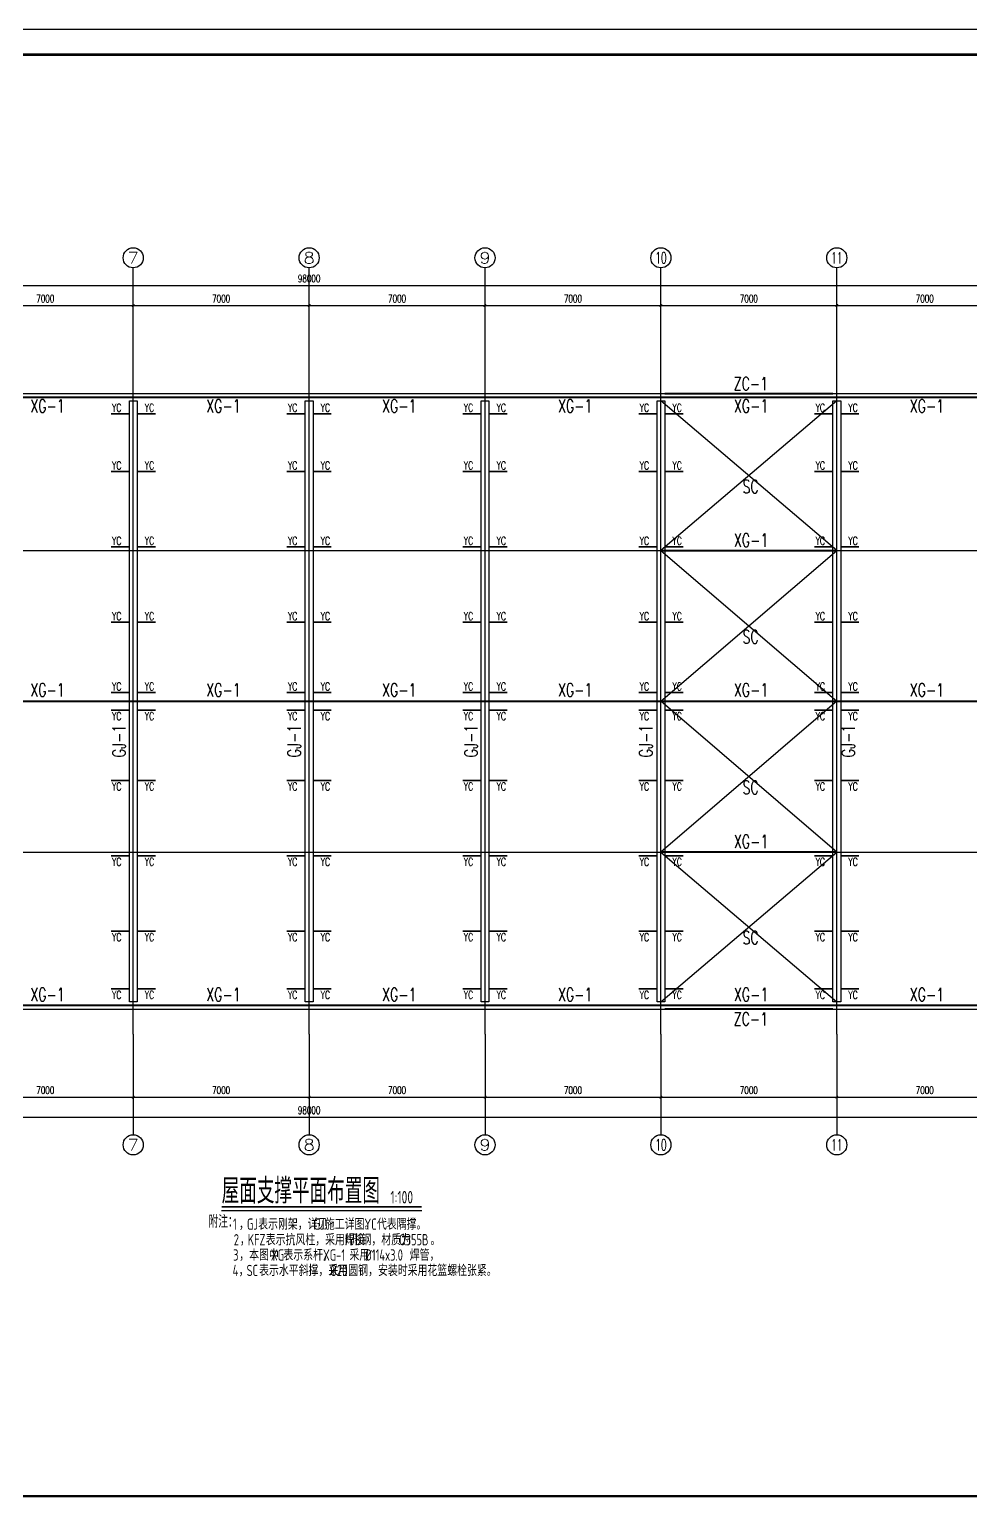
# Model space of a CAD drawing. Extents: x -17471 to 313636, y -71590 to 757901.
# Drawn here: x 237582 to 275023, y 341025 to 399950 of the extents above; entities that cross this region are included whole.
import ezdxf
from ezdxf.enums import TextEntityAlignment as Align

# ---------------------------------------------------------------- set-up
doc = ezdxf.new("R2010")
doc.units = 0
doc.header["$LTSCALE"] = 1000
doc.header["$MEASUREMENT"] = 0
for name, color, linetype in [('AXIS', 3, 'Continuous'), ('AXIS_TEXT', 7, 'Continuous'), ('DIM_SYMB', 3, 'Continuous'), ('DOTE', 1, 'Continuous'), ('PUB_DIM', 3, 'Continuous'), ('PUB_TEXT', 7, 'Continuous'), ('PUB_TITLE', 4, 'Continuous'), ('WALL', 9, 'Continuous'), ('文字', 153, 'Continuous'), ('钢梁', 3, 'Continuous')]:
    doc.layers.add(name, color=color, linetype=linetype)
doc.styles.add('_TCH_AXIS', font='COMPLEX', dxfattribs={"bigfont": 'GBCBIG'})
doc.styles.add('_TCH_DIM_T3', font='SIMPLEX', dxfattribs={"width": 0.705882, "bigfont": 'GBCBIG'})
doc.styles.add('COMPLEX', font='COMPLEX')
doc.styles.add('HZTXT', font='txt', dxfattribs={"width": 0.7, "height": 300, "bigfont": 'HZTXT'})
doc.styles.add('TSSD_REIN', font='Tssdeng.shx', dxfattribs={"width": 0.7, "bigfont": 'hztxt.shx'})
doc.dimstyles.new('_TCH_ARCH&&100', dxfattribs={"dimtxt": 297.5, "dimasz": 100, "dimexe": 250, "dimexo": 300, "dimgap": 126.25, "dimtad": 1, "dimdec": 0, "dimzin": 0, "dimdsep": 46, "dimtxsty": '_TCH_DIM_T3', "dimblk": 'ARCHTICK', "dimcen": 0.09, "dimclrt": 7, "dimazin": 2, "dimtfac": 1, "dimtdec": 0, "dimtix": 1, "dimtmove": 2, "dimatfit": 3, "dimfxl": 0, "dimtolj": 1, "dimtzin": 0, "dimarcsym": 0})

# ---------------------------------------------------------------- blocks, each defined once
blk = doc.blocks.new('_ArchTick')
at = {"color": 0, "linetype": 'ByBlock', "const_width": 0.4}
blk.add_lwpolyline([(-0.5, -0.5), (0.5, 0.5)], dxfattribs=at)
blk = doc.blocks.new('*D1745')
at = {"layer": 'AXIS', "color": 0, "lineweight": -2, "transparency": 16777216}
for p, q in [((234706, 386763), (234706, 389213)), ((234706, 388963), (241706, 388963)), ((241706, 386763), (241706, 389213))]:
    blk.add_line(p, q, dxfattribs=at)
at = {"layer": 'Defpoints', "color": 0, "transparency": 16777216}
for p in [(241706, 388963), (234706, 386463), (241706, 386463)]:
    blk.add_point(p, dxfattribs=at)
at = {"layer": 'AXIS', "color": 0, "lineweight": -2, "transparency": 16777216, "xscale": 100, "yscale": 100, "zscale": 100, "rotation": 180}
blk.add_blockref('_ArchTick', (234706, 388963), dxfattribs=at)
at = {"layer": 'AXIS', "color": 0, "lineweight": -2, "transparency": 16777216, "xscale": 100, "yscale": 100, "zscale": 100}
blk.add_blockref('_ArchTick', (241706, 388963), dxfattribs=at)
at = {"layer": 'AXIS', "color": 7, "transparency": 16777216, "insert": (238206, 389238), "char_height": 297.5, "attachment_point": 5, "style": '_TCH_DIM_T3'}
blk.add_mtext('\\A1;7000', dxfattribs=at)
blk = doc.blocks.new('*D1746')
at = {"layer": 'AXIS', "color": 0, "lineweight": -2, "transparency": 16777216}
for p, q in [((241706, 386763), (241706, 389213)), ((241706, 388963), (248706, 388963)), ((248706, 386763), (248706, 389213))]:
    blk.add_line(p, q, dxfattribs=at)
at = {"layer": 'Defpoints', "color": 0, "transparency": 16777216}
for p in [(248706, 388963), (241706, 386463), (248706, 386463)]:
    blk.add_point(p, dxfattribs=at)
at = {"layer": 'AXIS', "color": 0, "lineweight": -2, "transparency": 16777216, "xscale": 100, "yscale": 100, "zscale": 100, "rotation": 180}
blk.add_blockref('_ArchTick', (241706, 388963), dxfattribs=at)
at = {"layer": 'AXIS', "color": 0, "lineweight": -2, "transparency": 16777216, "xscale": 100, "yscale": 100, "zscale": 100}
blk.add_blockref('_ArchTick', (248706, 388963), dxfattribs=at)
at = {"layer": 'AXIS', "color": 7, "transparency": 16777216, "insert": (245206, 389238), "char_height": 297.5, "attachment_point": 5, "style": '_TCH_DIM_T3'}
blk.add_mtext('\\A1;7000', dxfattribs=at)
blk = doc.blocks.new('*D1747')
at = {"layer": 'AXIS', "color": 0, "lineweight": -2, "transparency": 16777216}
for p, q in [((248706, 386763), (248706, 389213)), ((248706, 388963), (255706, 388963)), ((255706, 386763), (255706, 389213))]:
    blk.add_line(p, q, dxfattribs=at)
at = {"layer": 'Defpoints', "color": 0, "transparency": 16777216}
for p in [(255706, 388963), (248706, 386463), (255706, 386463)]:
    blk.add_point(p, dxfattribs=at)
at = {"layer": 'AXIS', "color": 0, "lineweight": -2, "transparency": 16777216, "xscale": 100, "yscale": 100, "zscale": 100, "rotation": 180}
blk.add_blockref('_ArchTick', (248706, 388963), dxfattribs=at)
at = {"layer": 'AXIS', "color": 0, "lineweight": -2, "transparency": 16777216, "xscale": 100, "yscale": 100, "zscale": 100}
blk.add_blockref('_ArchTick', (255706, 388963), dxfattribs=at)
at = {"layer": 'AXIS', "color": 7, "transparency": 16777216, "insert": (252206, 389238), "char_height": 297.5, "attachment_point": 5, "style": '_TCH_DIM_T3'}
blk.add_mtext('\\A1;7000', dxfattribs=at)
blk = doc.blocks.new('*D1748')
at = {"layer": 'AXIS', "color": 0, "lineweight": -2, "transparency": 16777216}
for p, q in [((255706, 386763), (255706, 389213)), ((255706, 388963), (262706, 388963)), ((262706, 386763), (262706, 389213))]:
    blk.add_line(p, q, dxfattribs=at)
at = {"layer": 'Defpoints', "color": 0, "transparency": 16777216}
for p in [(262706, 388963), (255706, 386463), (262706, 386463)]:
    blk.add_point(p, dxfattribs=at)
at = {"layer": 'AXIS', "color": 0, "lineweight": -2, "transparency": 16777216, "xscale": 100, "yscale": 100, "zscale": 100, "rotation": 180}
blk.add_blockref('_ArchTick', (255706, 388963), dxfattribs=at)
at = {"layer": 'AXIS', "color": 0, "lineweight": -2, "transparency": 16777216, "xscale": 100, "yscale": 100, "zscale": 100}
blk.add_blockref('_ArchTick', (262706, 388963), dxfattribs=at)
at = {"layer": 'AXIS', "color": 7, "transparency": 16777216, "insert": (259206, 389238), "char_height": 297.5, "attachment_point": 5, "style": '_TCH_DIM_T3'}
blk.add_mtext('\\A1;7000', dxfattribs=at)
blk = doc.blocks.new('*D1749')
at = {"layer": 'AXIS', "color": 0, "lineweight": -2, "transparency": 16777216}
for p, q in [((262706, 386763), (262706, 389213)), ((262706, 388963), (269706, 388963)), ((269706, 386763), (269706, 389213))]:
    blk.add_line(p, q, dxfattribs=at)
at = {"layer": 'Defpoints', "color": 0, "transparency": 16777216}
for p in [(269706, 388963), (262706, 386463), (269706, 386463)]:
    blk.add_point(p, dxfattribs=at)
at = {"layer": 'AXIS', "color": 0, "lineweight": -2, "transparency": 16777216, "xscale": 100, "yscale": 100, "zscale": 100, "rotation": 180}
blk.add_blockref('_ArchTick', (262706, 388963), dxfattribs=at)
at = {"layer": 'AXIS', "color": 0, "lineweight": -2, "transparency": 16777216, "xscale": 100, "yscale": 100, "zscale": 100}
blk.add_blockref('_ArchTick', (269706, 388963), dxfattribs=at)
at = {"layer": 'AXIS', "color": 7, "transparency": 16777216, "insert": (266206, 389238), "char_height": 297.5, "attachment_point": 5, "style": '_TCH_DIM_T3'}
blk.add_mtext('\\A1;7000', dxfattribs=at)
blk = doc.blocks.new('*D1750')
at = {"layer": 'AXIS', "color": 0, "lineweight": -2, "transparency": 16777216}
for p, q in [((269706, 386763), (269706, 389213)), ((269706, 388963), (276706, 388963)), ((276706, 386763), (276706, 389213))]:
    blk.add_line(p, q, dxfattribs=at)
at = {"layer": 'Defpoints', "color": 0, "transparency": 16777216}
for p in [(276706, 388963), (269706, 386463), (276706, 386463)]:
    blk.add_point(p, dxfattribs=at)
at = {"layer": 'AXIS', "color": 0, "lineweight": -2, "transparency": 16777216, "xscale": 100, "yscale": 100, "zscale": 100, "rotation": 180}
blk.add_blockref('_ArchTick', (269706, 388963), dxfattribs=at)
at = {"layer": 'AXIS', "color": 0, "lineweight": -2, "transparency": 16777216, "xscale": 100, "yscale": 100, "zscale": 100}
blk.add_blockref('_ArchTick', (276706, 388963), dxfattribs=at)
at = {"layer": 'AXIS', "color": 7, "transparency": 16777216, "insert": (273206, 389238), "char_height": 297.5, "attachment_point": 5, "style": '_TCH_DIM_T3'}
blk.add_mtext('\\A1;7000', dxfattribs=at)
blk = doc.blocks.new('*D1754')
at = {"layer": 'AXIS', "color": 0, "lineweight": -2, "transparency": 16777216}
for p, q in [((199706, 386763), (199706, 390013)), ((199706, 389763), (297706, 389763)), ((297706, 386763), (297706, 390013))]:
    blk.add_line(p, q, dxfattribs=at)
at = {"layer": 'Defpoints', "color": 0, "transparency": 16777216}
for p in [(297706, 389763), (199706, 386463), (297706, 386463)]:
    blk.add_point(p, dxfattribs=at)
at = {"layer": 'AXIS', "color": 0, "lineweight": -2, "transparency": 16777216, "xscale": 100, "yscale": 100, "zscale": 100, "rotation": 180}
blk.add_blockref('_ArchTick', (199706, 389763), dxfattribs=at)
at = {"layer": 'AXIS', "color": 0, "lineweight": -2, "transparency": 16777216, "xscale": 100, "yscale": 100, "zscale": 100}
blk.add_blockref('_ArchTick', (297706, 389763), dxfattribs=at)
at = {"layer": 'AXIS', "color": 7, "transparency": 16777216, "insert": (248706, 390038), "char_height": 297.5, "attachment_point": 5, "style": '_TCH_DIM_T3'}
blk.add_mtext('\\A1;98000', dxfattribs=at)
blk = doc.blocks.new('*D1760')
at = {"layer": 'AXIS', "color": 0, "lineweight": -2, "transparency": 16777216}
for p, q in [((234706, 359643), (234706, 357193)), ((241706, 359643), (241706, 357193)), ((234706, 357443), (241706, 357443))]:
    blk.add_line(p, q, dxfattribs=at)
at = {"layer": 'Defpoints', "color": 0, "transparency": 16777216}
for p in [(234706, 359943), (241706, 359943), (241706, 357443)]:
    blk.add_point(p, dxfattribs=at)
at = {"layer": 'AXIS', "color": 0, "lineweight": -2, "transparency": 16777216, "xscale": 100, "yscale": 100, "zscale": 100, "rotation": 180}
blk.add_blockref('_ArchTick', (234706, 357443), dxfattribs=at)
at = {"layer": 'AXIS', "color": 0, "lineweight": -2, "transparency": 16777216, "xscale": 100, "yscale": 100, "zscale": 100}
blk.add_blockref('_ArchTick', (241706, 357443), dxfattribs=at)
at = {"layer": 'AXIS', "color": 7, "transparency": 16777216, "insert": (238206, 357718), "char_height": 297.5, "attachment_point": 5, "style": '_TCH_DIM_T3'}
blk.add_mtext('\\A1;7000', dxfattribs=at)
blk = doc.blocks.new('*D1761')
at = {"layer": 'AXIS', "color": 0, "lineweight": -2, "transparency": 16777216}
for p, q in [((241706, 359643), (241706, 357193)), ((248706, 359643), (248706, 357193)), ((241706, 357443), (248706, 357443))]:
    blk.add_line(p, q, dxfattribs=at)
at = {"layer": 'Defpoints', "color": 0, "transparency": 16777216}
for p in [(241706, 359943), (248706, 359943), (248706, 357443)]:
    blk.add_point(p, dxfattribs=at)
at = {"layer": 'AXIS', "color": 0, "lineweight": -2, "transparency": 16777216, "xscale": 100, "yscale": 100, "zscale": 100, "rotation": 180}
blk.add_blockref('_ArchTick', (241706, 357443), dxfattribs=at)
at = {"layer": 'AXIS', "color": 0, "lineweight": -2, "transparency": 16777216, "xscale": 100, "yscale": 100, "zscale": 100}
blk.add_blockref('_ArchTick', (248706, 357443), dxfattribs=at)
at = {"layer": 'AXIS', "color": 7, "transparency": 16777216, "insert": (245206, 357718), "char_height": 297.5, "attachment_point": 5, "style": '_TCH_DIM_T3'}
blk.add_mtext('\\A1;7000', dxfattribs=at)
blk = doc.blocks.new('*D1762')
at = {"layer": 'AXIS', "color": 0, "lineweight": -2, "transparency": 16777216}
for p, q in [((248706, 359643), (248706, 357193)), ((255706, 359643), (255706, 357193)), ((248706, 357443), (255706, 357443))]:
    blk.add_line(p, q, dxfattribs=at)
at = {"layer": 'Defpoints', "color": 0, "transparency": 16777216}
for p in [(248706, 359943), (255706, 359943), (255706, 357443)]:
    blk.add_point(p, dxfattribs=at)
at = {"layer": 'AXIS', "color": 0, "lineweight": -2, "transparency": 16777216, "xscale": 100, "yscale": 100, "zscale": 100, "rotation": 180}
blk.add_blockref('_ArchTick', (248706, 357443), dxfattribs=at)
at = {"layer": 'AXIS', "color": 0, "lineweight": -2, "transparency": 16777216, "xscale": 100, "yscale": 100, "zscale": 100}
blk.add_blockref('_ArchTick', (255706, 357443), dxfattribs=at)
at = {"layer": 'AXIS', "color": 7, "transparency": 16777216, "insert": (252206, 357718), "char_height": 297.5, "attachment_point": 5, "style": '_TCH_DIM_T3'}
blk.add_mtext('\\A1;7000', dxfattribs=at)
blk = doc.blocks.new('*D1763')
at = {"layer": 'AXIS', "color": 0, "lineweight": -2, "transparency": 16777216}
for p, q in [((255706, 359643), (255706, 357193)), ((262706, 359643), (262706, 357193)), ((255706, 357443), (262706, 357443))]:
    blk.add_line(p, q, dxfattribs=at)
at = {"layer": 'Defpoints', "color": 0, "transparency": 16777216}
for p in [(255706, 359943), (262706, 359943), (262706, 357443)]:
    blk.add_point(p, dxfattribs=at)
at = {"layer": 'AXIS', "color": 0, "lineweight": -2, "transparency": 16777216, "xscale": 100, "yscale": 100, "zscale": 100, "rotation": 180}
blk.add_blockref('_ArchTick', (255706, 357443), dxfattribs=at)
at = {"layer": 'AXIS', "color": 0, "lineweight": -2, "transparency": 16777216, "xscale": 100, "yscale": 100, "zscale": 100}
blk.add_blockref('_ArchTick', (262706, 357443), dxfattribs=at)
at = {"layer": 'AXIS', "color": 7, "transparency": 16777216, "insert": (259206, 357718), "char_height": 297.5, "attachment_point": 5, "style": '_TCH_DIM_T3'}
blk.add_mtext('\\A1;7000', dxfattribs=at)
blk = doc.blocks.new('*D1764')
at = {"layer": 'AXIS', "color": 0, "lineweight": -2, "transparency": 16777216}
for p, q in [((262706, 359643), (262706, 357193)), ((269706, 359643), (269706, 357193)), ((262706, 357443), (269706, 357443))]:
    blk.add_line(p, q, dxfattribs=at)
at = {"layer": 'Defpoints', "color": 0, "transparency": 16777216}
for p in [(262706, 359943), (269706, 359943), (269706, 357443)]:
    blk.add_point(p, dxfattribs=at)
at = {"layer": 'AXIS', "color": 0, "lineweight": -2, "transparency": 16777216, "xscale": 100, "yscale": 100, "zscale": 100, "rotation": 180}
blk.add_blockref('_ArchTick', (262706, 357443), dxfattribs=at)
at = {"layer": 'AXIS', "color": 0, "lineweight": -2, "transparency": 16777216, "xscale": 100, "yscale": 100, "zscale": 100}
blk.add_blockref('_ArchTick', (269706, 357443), dxfattribs=at)
at = {"layer": 'AXIS', "color": 7, "transparency": 16777216, "insert": (266206, 357718), "char_height": 297.5, "attachment_point": 5, "style": '_TCH_DIM_T3'}
blk.add_mtext('\\A1;7000', dxfattribs=at)
blk = doc.blocks.new('*D1765')
at = {"layer": 'AXIS', "color": 0, "lineweight": -2, "transparency": 16777216}
for p, q in [((269706, 359643), (269706, 357193)), ((276706, 359643), (276706, 357193)), ((269706, 357443), (276706, 357443))]:
    blk.add_line(p, q, dxfattribs=at)
at = {"layer": 'Defpoints', "color": 0, "transparency": 16777216}
for p in [(269706, 359943), (276706, 359943), (276706, 357443)]:
    blk.add_point(p, dxfattribs=at)
at = {"layer": 'AXIS', "color": 0, "lineweight": -2, "transparency": 16777216, "xscale": 100, "yscale": 100, "zscale": 100, "rotation": 180}
blk.add_blockref('_ArchTick', (269706, 357443), dxfattribs=at)
at = {"layer": 'AXIS', "color": 0, "lineweight": -2, "transparency": 16777216, "xscale": 100, "yscale": 100, "zscale": 100}
blk.add_blockref('_ArchTick', (276706, 357443), dxfattribs=at)
at = {"layer": 'AXIS', "color": 7, "transparency": 16777216, "insert": (273206, 357718), "char_height": 297.5, "attachment_point": 5, "style": '_TCH_DIM_T3'}
blk.add_mtext('\\A1;7000', dxfattribs=at)
blk = doc.blocks.new('*D1769')
at = {"layer": 'AXIS', "color": 0, "lineweight": -2, "transparency": 16777216}
for p, q in [((199706, 359643), (199706, 356393)), ((297706, 359643), (297706, 356393)), ((199706, 356643), (297706, 356643))]:
    blk.add_line(p, q, dxfattribs=at)
at = {"layer": 'Defpoints', "color": 0, "transparency": 16777216}
for p in [(199706, 359943), (297706, 359943), (297706, 356643)]:
    blk.add_point(p, dxfattribs=at)
at = {"layer": 'AXIS', "color": 0, "lineweight": -2, "transparency": 16777216, "xscale": 100, "yscale": 100, "zscale": 100, "rotation": 180}
blk.add_blockref('_ArchTick', (199706, 356643), dxfattribs=at)
at = {"layer": 'AXIS', "color": 0, "lineweight": -2, "transparency": 16777216, "xscale": 100, "yscale": 100, "zscale": 100}
blk.add_blockref('_ArchTick', (297706, 356643), dxfattribs=at)
at = {"layer": 'AXIS', "color": 7, "transparency": 16777216, "insert": (248706, 356918), "char_height": 297.5, "attachment_point": 5, "style": '_TCH_DIM_T3'}
blk.add_mtext('\\A1;98000', dxfattribs=at)
blk = doc.blocks.new('_AXISO')
blk.add_circle((0, 0), 0.5)
at = {"layer": 'AXIS_TEXT', "style": 'COMPLEX', "width": 1.041667}
blk.add_attdef('A', text='', height=0.56, dxfattribs=at).set_placement((-0.25, -0.28), (0.25, -0.28), align=Align.FIT)

msp = doc.modelspace()

# ---------------------------------------------------------------- linework, layer by layer
at = {"color": 2}
for p, q in [((269706.1, 379202.6), (262706.1, 385162.6)), ((269706.1, 385162.6), (262706.1, 379202.6)), ((262706.1, 373202.6), (269706.1, 379202.6)), ((262706.1, 379202.6), (269706.1, 373202.6)), ((269706.1, 367202.6), (262706.1, 373202.6)), ((269706.1, 373202.6), (262706.1, 367202.6)), ((262706.1, 361242.6), (269706.1, 367202.6)), ((262706.1, 367202.6), (269706.1, 361242.6))]:
    msp.add_line(p, q, dxfattribs=at)
at = {"color": 5, "const_width": 80}
for points in [[(262861.1, 385455.6), (269551.1, 385455.6)], [(262861.1, 360949.6), (269551.1, 360949.6)]]:
    msp.add_lwpolyline(points, dxfattribs=at)
at = {"color": 6, "const_width": 80}
for points in [[(199865.1, 385312.6), (297547.1, 385312.6)], [(262706.1, 379202.6), (269706.1, 379202.6)], [(199861.1, 373202.6), (297551.1, 373202.6)], [(262706.1, 367202.6), (269706.1, 367202.6)], [(199865.1, 361092.6), (297547.1, 361092.6)]]:
    msp.add_lwpolyline(points, dxfattribs=at)
at = {"layer": 'AXIS'}
for p, q in [((241706.1, 386462.6), (241706.1, 390462.6)), ((248706.1, 386462.6), (248706.1, 390462.6)), ((255706.1, 386462.6), (255706.1, 390462.6)), ((262706.1, 386462.6), (262706.1, 390462.6)), ((269706.1, 386462.6), (269706.1, 390462.6)), ((241706.1, 359942.6), (241706.1, 355942.6)), ((248706.1, 359942.6), (248706.1, 355942.6)), ((255706.1, 359942.6), (255706.1, 355942.6)), ((262706.1, 359942.6), (262706.1, 355942.6)), ((269706.1, 359942.6), (269706.1, 355942.6))]:
    msp.add_line(p, q, dxfattribs=at)
at = {"layer": 'DIM_SYMB', "const_width": 70}
msp.add_lwpolyline([(245225.2, 353073.8), (253187.5, 353073.8)], dxfattribs=at)
at = {"layer": 'DIM_SYMB'}
msp.add_lwpolyline([(245225.2, 352933.8), (253187.5, 352933.8)], dxfattribs=at)
at = {"layer": 'DOTE'}
for p, q in [((241706.1, 359942.6), (241706.1, 386462.6)), ((248706.1, 359942.6), (248706.1, 386462.6)), ((255706.1, 359942.6), (255706.1, 386462.6)), ((262706.1, 359942.6), (262706.1, 386462.6)), ((269706.1, 359942.6), (269706.1, 386462.6)), ((198706.1, 385462.6), (298706.1, 385462.6)), ((198706.1, 379202.6), (298706.1, 379202.6)), ((198706.1, 373202.6), (298706.1, 373202.6)), ((198706.1, 367202.6), (298706.1, 367202.6)), ((198706.1, 360942.6), (298706.1, 360942.6))]:
    msp.add_line(p, q, dxfattribs=at)
at = {"layer": 'PUB_TITLE'}
msp.add_lwpolyline([(187535.9, 340550.4), (313635.9, 340550.4), (313635.9, 399950.4), (187535.9, 399950.4)], close=True, dxfattribs=at)
at = {"layer": 'PUB_TITLE', "const_width": 100}
msp.add_lwpolyline([(190035.9, 341550.4), (312635.9, 341550.4), (312635.9, 398950.4), (190035.9, 398950.4)], close=True, dxfattribs=at)
at = {"layer": 'WALL', "color": 181, "const_width": 66.7}
for points in [[(241551.1, 384652.6), (240817.2, 384652.6)], [(241861.1, 384652.6), (242595, 384652.6)], [(248551.1, 384652.6), (247817.2, 384652.6)], [(248861.1, 384652.6), (249595, 384652.6)], [(255551.1, 384652.6), (254817.2, 384652.6)], [(255861.1, 384652.6), (256595, 384652.6)], [(262551.1, 384652.6), (261817.2, 384652.6)], [(262861.1, 384652.6), (263595, 384652.6)], [(269551.1, 384652.6), (268817.2, 384652.6)], [(269861.1, 384652.6), (270595, 384652.6)], [(241551.1, 382352.6), (240817.2, 382352.6)], [(241861.1, 382352.6), (242595, 382352.6)], [(248551.1, 382352.6), (247817.2, 382352.6)], [(248861.1, 382352.6), (249595, 382352.6)], [(255551.1, 382352.6), (254817.2, 382352.6)], [(255861.1, 382352.6), (256595, 382352.6)], [(262551.1, 382352.6), (261817.2, 382352.6)], [(262861.1, 382352.6), (263595, 382352.6)], [(269551.1, 382352.6), (268817.2, 382352.6)], [(269861.1, 382352.6), (270595, 382352.6)], [(241551.1, 379352.6), (240817.2, 379352.6)], [(241861.1, 379352.6), (242595, 379352.6)], [(248551.1, 379352.6), (247817.2, 379352.6)], [(248861.1, 379352.6), (249595, 379352.6)], [(255551.1, 379352.6), (254817.2, 379352.6)], [(255861.1, 379352.6), (256595, 379352.6)], [(262551.1, 379352.6), (261817.2, 379352.6)], [(262861.1, 379352.6), (263595, 379352.6)], [(269551.1, 379352.6), (268817.2, 379352.6)], [(269861.1, 379352.6), (270595, 379352.6)], [(241551.1, 376352.6), (240817.2, 376352.6)], [(241861.1, 376352.6), (242595, 376352.6)], [(248551.1, 376352.6), (247817.2, 376352.6)], [(248861.1, 376352.6), (249595, 376352.6)], [(255551.1, 376352.6), (254817.2, 376352.6)], [(255861.1, 376352.6), (256595, 376352.6)], [(262551.1, 376352.6), (261817.2, 376352.6)], [(262861.1, 376352.6), (263595, 376352.6)], [(269551.1, 376352.6), (268817.2, 376352.6)], [(269861.1, 376352.6), (270595, 376352.6)], [(241551.1, 373552.6), (240817.2, 373552.6)], [(241861.1, 373552.6), (242595, 373552.6)], [(248551.1, 373552.6), (247817.2, 373552.6)], [(248861.1, 373552.6), (249595, 373552.6)], [(255551.1, 373552.6), (254817.2, 373552.6)], [(255861.1, 373552.6), (256595, 373552.6)], [(262551.1, 373552.6), (261817.2, 373552.6)], [(262861.1, 373552.6), (263595, 373552.6)], [(269551.1, 373552.6), (268817.2, 373552.6)], [(269861.1, 373552.6), (270595, 373552.6)], [(241551.1, 372852.6), (240817.2, 372852.6)], [(241861.1, 372852.6), (242595, 372852.6)], [(248551.1, 372852.6), (247817.2, 372852.6)], [(248861.1, 372852.6), (249595, 372852.6)], [(255551.1, 372852.6), (254817.2, 372852.6)], [(255861.1, 372852.6), (256595, 372852.6)], [(262551.1, 372852.6), (261817.2, 372852.6)], [(262861.1, 372852.6), (263595, 372852.6)], [(269551.1, 372852.6), (268817.2, 372852.6)], [(269861.1, 372852.6), (270595, 372852.6)], [(241551.1, 370052.6), (240817.2, 370052.6)], [(241861.1, 370052.6), (242595, 370052.6)], [(248551.1, 370052.6), (247817.2, 370052.6)], [(248861.1, 370052.6), (249595, 370052.6)], [(255551.1, 370052.6), (254817.2, 370052.6)], [(255861.1, 370052.6), (256595, 370052.6)], [(262551.1, 370052.6), (261817.2, 370052.6)], [(262861.1, 370052.6), (263595, 370052.6)], [(269551.1, 370052.6), (268817.2, 370052.6)], [(269861.1, 370052.6), (270595, 370052.6)], [(241551.1, 367052.6), (240817.2, 367052.6)], [(241861.1, 367052.6), (242595, 367052.6)], [(248551.1, 367052.6), (247817.2, 367052.6)], [(248861.1, 367052.6), (249595, 367052.6)], [(255551.1, 367052.6), (254817.2, 367052.6)], [(255861.1, 367052.6), (256595, 367052.6)], [(262551.1, 367052.6), (261817.2, 367052.6)], [(262861.1, 367052.6), (263595, 367052.6)], [(269551.1, 367052.6), (268817.2, 367052.6)], [(269861.1, 367052.6), (270595, 367052.6)], [(241551.1, 364052.6), (240817.2, 364052.6)], [(241861.1, 364052.6), (242595, 364052.6)], [(248551.1, 364052.6), (247817.2, 364052.6)], [(248861.1, 364052.6), (249595, 364052.6)], [(255551.1, 364052.6), (254817.2, 364052.6)], [(255861.1, 364052.6), (256595, 364052.6)], [(262551.1, 364052.6), (261817.2, 364052.6)], [(262861.1, 364052.6), (263595, 364052.6)], [(269551.1, 364052.6), (268817.2, 364052.6)], [(269861.1, 364052.6), (270595, 364052.6)], [(241551.1, 361752.6), (240817.2, 361752.6)], [(241861.1, 361752.6), (242595, 361752.6)], [(248551.1, 361752.6), (247817.2, 361752.6)], [(248861.1, 361752.6), (249595, 361752.6)], [(255551.1, 361752.6), (254817.2, 361752.6)], [(255861.1, 361752.6), (256595, 361752.6)], [(262551.1, 361752.6), (261817.2, 361752.6)], [(262861.1, 361752.6), (263595, 361752.6)], [(269551.1, 361752.6), (268817.2, 361752.6)], [(269861.1, 361752.6), (270595, 361752.6)]]:
    msp.add_lwpolyline(points, dxfattribs=at)
at = {"layer": '钢梁', "color": 2}
for p, q in [((241706.1, 361242.6), (241706.1, 385162.6)), ((248706.1, 361242.6), (248706.1, 385162.6)), ((255706.1, 361242.6), (255706.1, 385162.6)), ((262706.1, 361242.6), (262706.1, 385162.6)), ((269706.1, 361242.6), (269706.1, 385162.6))]:
    msp.add_line(p, q, dxfattribs=at)
at = {"layer": '钢梁', "color": 4}
for points in [[(241551.1, 385162.6), (241861.1, 385162.6), (241861.1, 361242.6), (241551.1, 361242.6)], [(248551.1, 385162.6), (248861.1, 385162.6), (248861.1, 361242.6), (248551.1, 361242.6)], [(255551.1, 385162.6), (255861.1, 385162.6), (255861.1, 361242.6), (255551.1, 361242.6)], [(262551.1, 385162.6), (262861.1, 385162.6), (262861.1, 361242.6), (262551.1, 361242.6)], [(269551.1, 385162.6), (269861.1, 385162.6), (269861.1, 361242.6), (269551.1, 361242.6)]]:
    msp.add_lwpolyline(points, close=True, dxfattribs=at)

# ---------------------------------------------------------------- block references
at = {"layer": 'AXIS'}
ref = msp.add_blockref('_AXISO', (241706.1, 390862.6), dxfattribs=dict(at, xscale=800, yscale=800, zscale=800))
ref.add_attrib('A', '7', dxfattribs={"layer": 'AXIS_TEXT', "height": 452.5, "style": '_TCH_AXIS', "width": 1.5}).set_placement((241479.8, 390636.3), (241932.3, 390636.3), align=Align.FIT)
ref = msp.add_blockref('_AXISO', (248706.1, 390862.6), dxfattribs=dict(at, xscale=800, yscale=800, zscale=800))
ref.add_attrib('A', '8', dxfattribs={"layer": 'AXIS_TEXT', "height": 452.5, "style": '_TCH_AXIS', "width": 1.5}).set_placement((248479.8, 390636.3), (248932.3, 390636.3), align=Align.FIT)
ref = msp.add_blockref('_AXISO', (255706.1, 390862.6), dxfattribs=dict(at, xscale=800, yscale=800, zscale=800))
ref.add_attrib('A', '9', dxfattribs={"layer": 'AXIS_TEXT', "height": 452.5, "style": '_TCH_AXIS', "width": 1.5}).set_placement((255479.8, 390636.3), (255932.3, 390636.3), align=Align.FIT)
ref = msp.add_blockref('_AXISO', (262706.1, 390862.6), dxfattribs=dict(at, xscale=800, yscale=800, zscale=800))
ref.add_attrib('A', '10', dxfattribs={"layer": 'AXIS_TEXT', "height": 452.55, "style": '_TCH_AXIS', "width": 0.724138}).set_placement((262479.8, 390636.3), (262932.3, 390636.3), align=Align.FIT)
ref = msp.add_blockref('_AXISO', (269706.1, 390862.6), dxfattribs=dict(at, xscale=800, yscale=800, zscale=800))
ref.add_attrib('A', '11', dxfattribs={"layer": 'AXIS_TEXT', "height": 452.55, "style": '_TCH_AXIS', "width": 0.875}).set_placement((269479.8, 390636.3), (269932.3, 390636.3), align=Align.FIT)
ref = msp.add_blockref('_AXISO', (241706.1, 355542.6), dxfattribs=dict(at, xscale=800, yscale=800, zscale=800))
ref.add_attrib('A', '7', dxfattribs={"layer": 'AXIS_TEXT', "height": 452.5, "style": '_TCH_AXIS', "width": 1.5}).set_placement((241479.8, 355316.3), (241932.3, 355316.3), align=Align.FIT)
ref = msp.add_blockref('_AXISO', (248706.1, 355542.6), dxfattribs=dict(at, xscale=800, yscale=800, zscale=800))
ref.add_attrib('A', '8', dxfattribs={"layer": 'AXIS_TEXT', "height": 452.5, "style": '_TCH_AXIS', "width": 1.5}).set_placement((248479.8, 355316.3), (248932.3, 355316.3), align=Align.FIT)
ref = msp.add_blockref('_AXISO', (255706.1, 355542.6), dxfattribs=dict(at, xscale=800, yscale=800, zscale=800))
ref.add_attrib('A', '9', dxfattribs={"layer": 'AXIS_TEXT', "height": 452.5, "style": '_TCH_AXIS', "width": 1.5}).set_placement((255479.8, 355316.3), (255932.3, 355316.3), align=Align.FIT)
ref = msp.add_blockref('_AXISO', (262706.1, 355542.6), dxfattribs=dict(at, xscale=800, yscale=800, zscale=800))
ref.add_attrib('A', '10', dxfattribs={"layer": 'AXIS_TEXT', "height": 452.55, "style": '_TCH_AXIS', "width": 0.724138}).set_placement((262479.8, 355316.3), (262932.3, 355316.3), align=Align.FIT)
ref = msp.add_blockref('_AXISO', (269706.1, 355542.6), dxfattribs=dict(at, xscale=800, yscale=800, zscale=800))
ref.add_attrib('A', '11', dxfattribs={"layer": 'AXIS_TEXT', "height": 452.55, "style": '_TCH_AXIS', "width": 0.875}).set_placement((269479.8, 355316.3), (269932.3, 355316.3), align=Align.FIT)

# ---------------------------------------------------------------- texts
at = {"color": 7, "style": '_TCH_AXIS', "width": 0.705882}
for p in [(240861.1, 384734.3), (242165.3, 384734.3), (247861.1, 384734.3), (249165.3, 384734.3), (254861.1, 384734.3), (256165.3, 384734.3), (261861.1, 384734.3), (263165.3, 384734.3), (268861.1, 384734.3), (270165.3, 384734.3), (240861.1, 382434.3), (242165.3, 382434.3), (247861.1, 382434.3), (249165.3, 382434.3), (254861.1, 382434.3), (256165.3, 382434.3), (261861.1, 382434.3), (263165.3, 382434.3), (268861.1, 382434.3), (270165.3, 382434.3), (240861.1, 379434.3), (242165.3, 379434.3), (247861.1, 379434.3), (249165.3, 379434.3), (254861.1, 379434.3), (256165.3, 379434.3), (261861.1, 379434.3), (263165.3, 379434.3), (268861.1, 379434.3), (270165.3, 379434.3), (240861.1, 376434.3), (242165.3, 376434.3), (247861.1, 376434.3), (249165.3, 376434.3), (254861.1, 376434.3), (256165.3, 376434.3), (261861.1, 376434.3), (263165.3, 376434.3), (268861.1, 376434.3), (270165.3, 376434.3), (240861.1, 373634.3), (242165.3, 373634.3), (247861.1, 373634.3), (249165.3, 373634.3), (254861.1, 373634.3), (256165.3, 373634.3), (261861.1, 373634.3), (263165.3, 373634.3), (268861.1, 373634.3), (270165.3, 373634.3), (240861.1, 372452.1), (242165.3, 372452.1), (247861.1, 372452.1), (249165.3, 372452.1), (254861.1, 372452.1), (256165.3, 372452.1), (261861.1, 372452.1), (263165.3, 372452.1), (268861.1, 372452.1), (270165.3, 372452.1), (240861.1, 369652.1), (242165.3, 369652.1), (247861.1, 369652.1), (249165.3, 369652.1), (254861.1, 369652.1), (256165.3, 369652.1), (261861.1, 369652.1), (263165.3, 369652.1), (268861.1, 369652.1), (270165.3, 369652.1), (240861.1, 366652.1), (242165.3, 366652.1), (247861.1, 366652.1), (249165.3, 366652.1), (254861.1, 366652.1), (256165.3, 366652.1), (261861.1, 366652.1), (263165.3, 366652.1), (268861.1, 366652.1), (270165.3, 366652.1), (240861.1, 363652.1), (242165.3, 363652.1), (247861.1, 363652.1), (249165.3, 363652.1), (254861.1, 363652.1), (256165.3, 363652.1), (261861.1, 363652.1), (263165.3, 363652.1), (268861.1, 363652.1), (270165.3, 363652.1), (240861.1, 361352.1), (242165.3, 361352.1), (247861.1, 361352.1), (249165.3, 361352.1), (254861.1, 361352.1), (256165.3, 361352.1), (261861.1, 361352.1), (263165.3, 361352.1), (268861.1, 361352.1), (270165.3, 361352.1)]:
    msp.add_text('YC', height=318.75, dxfattribs=at).set_placement(p)
at = {"layer": 'PUB_DIM', "color": 7, "linetype": 'Continuous', "style": 'HZTXT', "width": 0.7}
for s, p in [('ZC-1', (265603.9, 385587.9)), ('XG-1', (237610, 384700.6)), ('XG-1', (244610, 384700.6)), ('XG-1', (251610, 384700.6)), ('XG-1', (258610, 384700.6)), ('XG-1', (265610, 384700.6)), ('XG-1', (272610, 384700.6)), ('SC', (265953.2, 381489.3)), ('XG-1', (265610, 379356.8)), ('SC', (265953.2, 375509.3)), ('XG-1', (237610, 373393.7)), ('XG-1', (244610, 373393.7)), ('XG-1', (251610, 373393.7)), ('XG-1', (258610, 373393.7)), ('XG-1', (265610, 373393.7)), ('XG-1', (272610, 373393.7)), ('SC', (265953.2, 369509.3)), ('XG-1', (265610, 367358.5)), ('SC', (265953.2, 363529.3)), ('XG-1', (237610, 361265.6)), ('XG-1', (244610, 361265.6)), ('XG-1', (251610, 361265.6)), ('XG-1', (258610, 361265.6)), ('XG-1', (265610, 361265.6)), ('XG-1', (272610, 361265.6)), ('ZC-1', (265603.9, 360292.3))]:
    msp.add_text(s, height=525, dxfattribs=at).set_placement(p)
for p in [(241402.1, 370968.9), (248372.3, 370968.9), (255411.6, 370968.9), (262372.1, 370968.9), (270429.2, 370968.9)]:
    msp.add_text('GJ-1', height=525, rotation=90, dxfattribs=at).set_placement(p)
at = {"layer": 'PUB_TEXT', "style": 'TSSD_REIN', "width": 0.7}
for s, height, p in [('屋面支撑平面布置图', 1000, (245225.2, 353205.9)), ('1:100', 500, (251943.3, 353205.9))]:
    msp.add_text(s, height=height, dxfattribs=at).set_placement(p)
at = {"layer": '文字', "style": 'TSSD_REIN', "width": 0.7}
for s, height, p in [('附注：', 500, (244705.6, 352239.6)), ('1', 450, (245674.2, 352158.8)), ('GJ', 450, (246231.5, 352158.8)), ('表示刚架，详见', 450, (246679.7, 352158.8)), ('GJ', 450, (248884.7, 352158.8)), ('施工详图。', 450, (249333, 352158.8)), ('YC', 450, (250908, 352158.8)), ('代表隅撑。', 450, (251404.7, 352158.8)), ('2', 450, (245709, 351539.1)), ('，', 450, (245916.5, 352158.8)), ('KFZ', 450, (246266.3, 351539.1)), ('表示抗风柱，采用焊接', 450, (246981.1, 351539.1)), ('H', 450, (250131.1, 351539.1)), ('形钢，材质为', 450, (250397.6, 351539.1)), ('Q355B', 450, (252287.6, 351539.1)), ('3', 450, (245683.2, 350930.7)), ('，本图中', 450, (245925.5, 350930.7)), ('，', 450, (245951.3, 351539.1)), ('XG', 450, (247185.5, 350930.7)), ('表示系杆，', 450, (247682.2, 350930.7)), ('XG-1', 450, (249257.2, 350930.7)), ('采用', 450, (250311.3, 350930.7)), ('%%C114x3.0', 450, (250941.3, 350930.7)), ('焊管，', 450, (252710.1, 350930.7)), ('。', 450, (253535.5, 351539.1)), ('4', 450, (245660.9, 350315.6)), ('SC', 450, (246218.2, 350315.6)), ('表示水平斜撑，采用', 450, (246715, 350315.6)), ('%%C20', 450, (249550, 350315.6)), ('圆钢，安装时采用花篮螺栓张紧。', 450, (250264.8, 350315.6)), ('，', 450, (245903.2, 350315.6))]:
    msp.add_text(s, height=height, dxfattribs=at).set_placement(p)

# ---------------------------------------------------------------- dimensions: what is measured, and where the dimension line sits
at = {"layer": 'AXIS'}
for p1, p2, distance, picture, middle in [((199706.1, 386462.6), (297706.1, 386462.6), 3300, '*D1754', (248706.1, 390037.6)), ((234706.1, 386462.6), (241706.1, 386462.6), 2500, '*D1745', (238206.1, 389237.6)), ((241706.1, 386462.6), (248706.1, 386462.6), 2500, '*D1746', (245206.1, 389237.6)), ((248706.1, 386462.6), (255706.1, 386462.6), 2500, '*D1747', (252206.1, 389237.6)), ((255706.1, 386462.6), (262706.1, 386462.6), 2500, '*D1748', (259206.1, 389237.6)), ((262706.1, 386462.6), (269706.1, 386462.6), 2500, '*D1749', (266206.1, 389237.6)), ((269706.1, 386462.6), (276706.1, 386462.6), 2500, '*D1750', (273206.1, 389237.6)), ((199706.1, 359942.6), (297706.1, 359942.6), -3300, '*D1769', (248706.1, 356917.6)), ((234706.1, 359942.6), (241706.1, 359942.6), -2500, '*D1760', (238206.1, 357717.6)), ((241706.1, 359942.6), (248706.1, 359942.6), -2500, '*D1761', (245206.1, 357717.6)), ((248706.1, 359942.6), (255706.1, 359942.6), -2500, '*D1762', (252206.1, 357717.6)), ((255706.1, 359942.6), (262706.1, 359942.6), -2500, '*D1763', (259206.1, 357717.6)), ((262706.1, 359942.6), (269706.1, 359942.6), -2500, '*D1764', (266206.1, 357717.6)), ((269706.1, 359942.6), (276706.1, 359942.6), -2500, '*D1765', (273206.1, 357717.6))]:
    dim = msp.add_aligned_dim(p1=p1, p2=p2, distance=distance, dimstyle='_TCH_ARCH&&100', dxfattribs=at)
    dim.commit()
    dim.dimension.update_dxf_attribs({"geometry": picture, "text_midpoint": middle})

doc.saveas('drawing.dxf')
